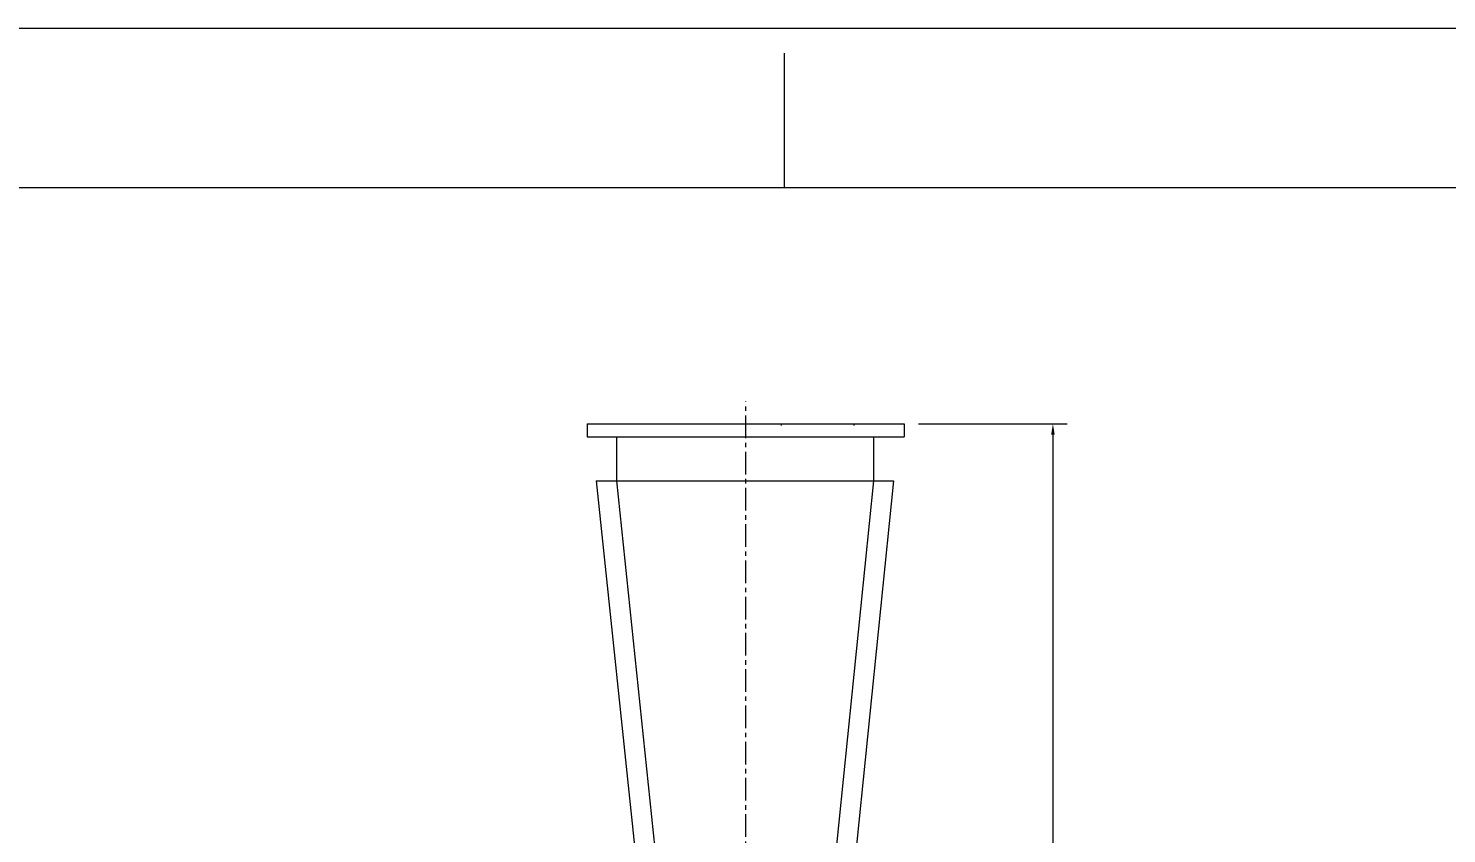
# Model space of a CAD drawing. Header units: inches. Extents: x 36 to 31738, y 79 to 24233.
# Drawn here: x 4782 to 10745, y 20847 to 24233 of the extents above; entities that cross this region are included whole.
import ezdxf
from ezdxf.enums import TextEntityAlignment as Align

# ---------------------------------------------------------------- set-up
doc = ezdxf.new("R2010")
doc.units = ezdxf.units.IN
doc.header["$MEASUREMENT"] = 0
doc.linetypes.add('CENTER', pattern=[50.8, 31.75, -6.35, 6.35, -6.35])
doc.layers.get('Defpoints').update_dxf_attribs({"lineweight": 5})
doc.layers.add('CAXA1', color=5, linetype='CENTER', lineweight=5)
doc.layers.add('Title Block', color=7, linetype='Continuous', lineweight=5)
doc.styles.add('ACANSTS', font='romans.shx', dxfattribs={"height": 1})
doc.styles.add('Roman', font='arial.ttf')
doc.styles.get("Standard").update_dxf_attribs({"font": 'arial.ttf'})
doc.dimstyles.new('ISO-25', dxfattribs={"dimscale": 30, "dimtxt": 1.5, "dimasz": 1.5, "dimexe": 2, "dimexo": 2, "dimtad": 1, "dimtih": 1, "dimtoh": 1, "dimdec": 1, "dimlfac": 0.03937, "dimdsep": 46, "dimtxsty": 'Standard', "dimcen": 2.5, "dimclrd": 7, "dimclre": 7, "dimclrt": 7, "dimadec": 0, "dimazin": 0, "dimtfac": 1, "dimtdec": 1, "dimtmove": 0, "dimatfit": 3, "dimfxl": 1, "dimlwd": 5, "dimlwe": 5, "dimarcsym": 0})

# ---------------------------------------------------------------- blocks, each defined once
blk = doc.blocks.new('LONE STAR BLOWER TITLE BLOCK (SIZE A)')
at = {"layer": 'Title Block', "lineweight": 15}
for p, q in [((23.625, 18), (0, 18)), ((5.9062, 17.5), (5.9062, 17.9219)), ((23.125, 17.5), (0.5, 17.5)), ((23.125, 17.5), (0.5, 17.5))]:
    blk.add_line(p, q, dxfattribs=at)
at = {"layer": 'Title Block', "lineweight": 15, "style": 'ACANSTS'}
for tag, p, height in [('DRAWN_BY', (14.7817, 2.2896), 0.135), ('DRAWN_DATE', (15.8526, 2.3021), 0.135), ('DRAWING_SUBTITLE', (17.7236, 1.9768), 0.2025), ('CHECKED_BY', (14.804, 1.9438), 0.135), ('CHECK_DATE', (15.8339, 1.9487), 0.135), ('ENGINEER', (14.7979, 1.6123), 0.135), ('ENG_DATE', (15.8249, 1.6112), 0.135), ('DRAWING_SUBTITLE', (17.7211, 1.5494), 0.2025), ('MANUFACTURING', (14.7936, 1.2748), 0.135), ('MFG_DATE', (15.826, 1.2778), 0.135), ('CONTROL', (14.7936, 0.9373), 0.135), ('CONTROL_DATE', (15.826, 0.9403), 0.135), ('CAGE_CODE', (17.9275, 0.9163), 0.135), ('MODEL_FILE_NAME', (9.0607, 0.6111), 0.135), ('APPROVED_BY', (14.7823, 0.5726), 0.135), ('APPROVAL_DATE', (15.8177, 0.5698), 0.135)]:
    blk.add_attdef(tag, p, '', height=height, dxfattribs=at)
at = {"layer": 'Title Block', "lineweight": 15, "style": 'Roman', "flags": 8}
for tag, height, p in [('DWG_NUMBER', 0.2812, (19.0664, 1.1474)), ('SCALE', 0.135, (18.1035, 0.7041)), ('SHEETNUMBER', 0.135, (21.2556, 0.7041)), ('TOTA_SHEETS', 0.135, (21.8939, 0.7016))]:
    blk.add_attdef(tag, text='', height=height, dxfattribs=at).set_placement(p, align=Align.TOP_LEFT)
at = {"layer": 'Title Block', "lineweight": 15, "style": 'ACANSTS'}
blk.add_attdef('REVISION', text='', height=0.135, dxfattribs=at).set_placement((22.8495, 0.8933), align=Align.CENTER)
blk = doc.blocks.new('*D147')
at = {"color": 7, "linetype": 'Continuous', "lineweight": 5, "transparency": 16777216}
for p, q in [((8524.6, 22570), (9149.8, 22570)), ((9089.8, 22525), (9089.8, 19356.4)), ((9089.8, 16842.3), (9089.8, 19119.7)), ((8469.4, 16797.3), (9149.8, 16797.3))]:
    blk.add_line(p, q, dxfattribs=at)
at = {"color": 7, "transparency": 16777216}
for points in [[(9082.3, 22525), (9097.3, 22525), (9089.8, 22570)], [(9082.3, 16842.3), (9097.3, 16842.3), (9089.8, 16797.3)]]:
    blk.add_solid(points, dxfattribs=at)
at = {"layer": 'Defpoints', "color": 0, "transparency": 16777216}
for p in [(8464.6, 22570), (8409.4, 16797.3), (9089.8, 16797.3)]:
    blk.add_point(p, dxfattribs=at)
at = {"color": 7, "lineweight": 5, "transparency": 16777216, "insert": (9089.8, 19238.1), "char_height": 195, "attachment_point": 5, "style": 'Roman'}
blk.add_mtext('227.3', dxfattribs=at)

msp = doc.modelspace()

# ---------------------------------------------------------------- linework, layer by layer
at = {"color": 7, "lineweight": 5}
for p, q in [((7131.8, 22570.01), (8464.61, 22570.01)), ((7131.8, 22570.01), (7131.8, 22515.02)), ((8464.61, 22570.01), (8464.61, 22515.02)), ((7131.8, 22515.02), (8464.61, 22515.02)), ((7254.44, 22515.02), (7254.44, 22330.94)), ((8336.11, 22515.02), (8336.11, 22330.94)), ((7170.31, 22330.94), (8420.23, 22330.94)), ((7170.31, 22330.94), (7445.12, 19701.16)), ((7254.44, 22330.94), (7529.25, 19701.16)), ((8336.11, 22330.94), (8067.16, 19701.16)), ((8420.23, 22330.94), (8151.27, 19701.16))]:
    msp.add_line(p, q, dxfattribs=at)
at = {"color": 7, "linetype": 'Continuous', "lineweight": 5}
for p, q in [((7946.88, 22570.01), (7946.88, 22562.62)), ((8252.36, 22570.01), (8252.36, 22562.62))]:
    msp.add_line(p, q, dxfattribs=at)
at = {"layer": 'CAXA1', "linetype": 'CENTER', "lineweight": 5, "ltscale": 3}
msp.add_line((7798.21, 19157.28), (7798.21, 22664.18), dxfattribs=at)

# ---------------------------------------------------------------- block references
at = {"xscale": 1341.885352952126, "yscale": 1341.885352952126, "zscale": 1341.885352952126}
msp.add_blockref('LONE STAR BLOWER TITLE BLOCK (SIZE A)', (35.72, 78.9), dxfattribs=at)

# ---------------------------------------------------------------- dimensions: what is measured, and where the dimension line sits
at = {"color": 7, "lineweight": 5}
dim = msp.add_linear_dim(base=(9089.81, 16797.28), p1=(8464.61, 22570.01), p2=(8409.39, 16797.28), angle=90, dimstyle='ISO-25', override={"dimtxt": 6.5, "dimpost": '\\X', "dimtxsty": 'Roman', "dimtmove": 1}, dxfattribs=at)
dim.commit()
dim.dimension.update_dxf_attribs({"geometry": '*D147', "text_midpoint": (9089.81, 19238.06), "dimtype": 160})

doc.saveas('drawing.dxf')
